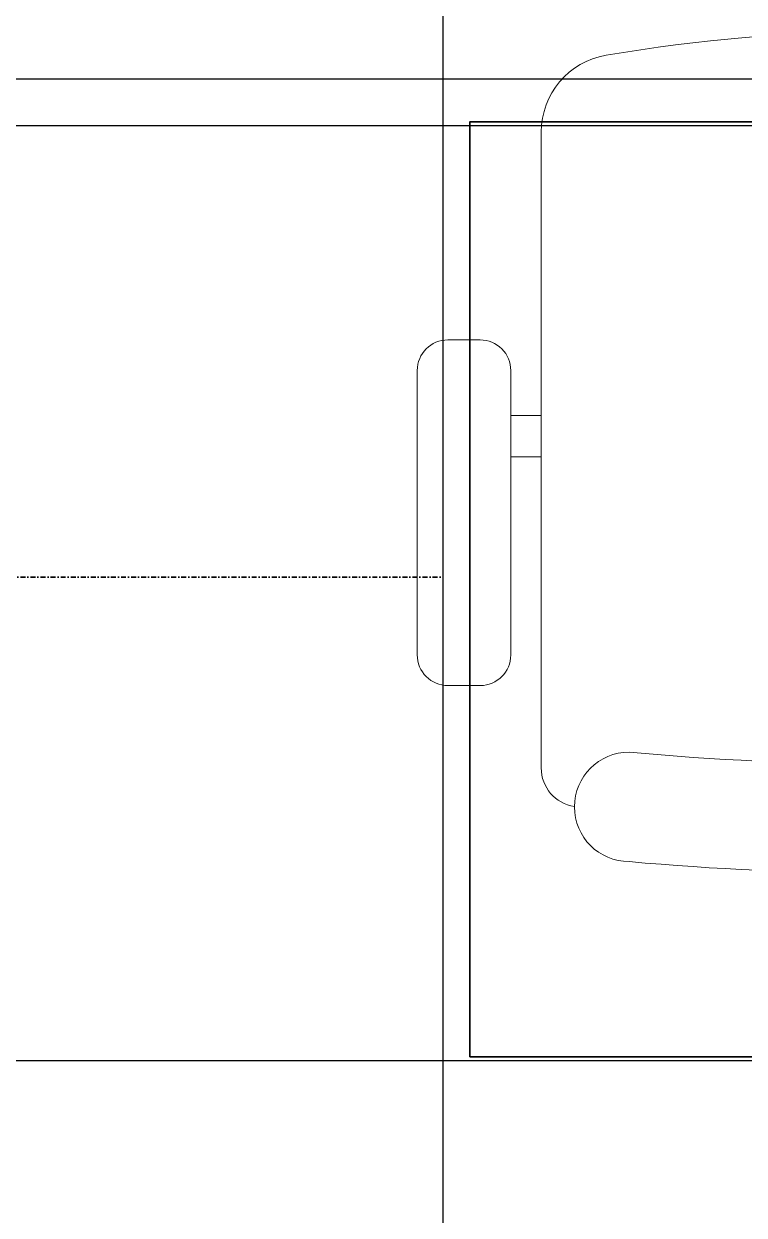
# Model space of a CAD drawing. Extents: x -12260 to 57327, y -29287 to 19916.
# Drawn here: x 31446 to 31909, y 7401 to 8165 of the extents above; entities that cross this region are included whole.
import ezdxf
from ezdxf.enums import TextEntityAlignment as Align

# ---------------------------------------------------------------- set-up
doc = ezdxf.new("R2010")
doc.units = 0
doc.header["$LTSCALE"] = 0.25
doc.linetypes.add('DASHDOT', pattern=[25.4, 12.7, -6.35, 0, -6.35])
doc.layers.add('01-First Floor$0$FALSE CEILING', color=251, linetype='Continuous')
for name, color, linetype, lineweight in [('01-First Floor$0$LOADING', 253, 'Continuous', 5), ('E-LITE-CIRC-NUMB', 6, 'Continuous', 25), ('E-LITE-CLNG', 150, 'Continuous', 35), ('E-LITE-CLNG-CNDT', 6, 'DASHDOT', 35), ('E-LITE-CTRL', 6, 'Continuous', 25), ('E-LITE-IDEN', 6, 'Continuous', 25)]:
    doc.layers.add(name, color=color, linetype=linetype, lineweight=lineweight)
doc.styles.add('DC_SIMPLEX', font='SIMPLEX.shx', dxfattribs={"width": 0.7})

# ---------------------------------------------------------------- blocks, each defined once
blk = doc.blocks.new('01-First Floor$0$GF21018-P')
at = {"color": 0}
for p, q in [((-0.2207, 0.47563), (-0.2207, 0.0675)), ((-0.2806, 0.34221), (-0.25983, 0.34221)), ((-0.30021, 0.32259), (-0.30021, 0.14)), ((-0.24021, 0.32259), (-0.24021, 0.14)), ((-0.24021, 0.29372), (-0.2207, 0.29372)), ((-0.24021, 0.26708), (-0.2207, 0.26708)), ((-0.2806, 0.12039), (-0.25983, 0.12039))]:
    blk.add_line(p, q, dxfattribs=at)
for centre, radius, start, end in [((-0.0001, -0.52948), 1.06948, 80.36712, 99.63288), ((-0.1707, 0.47563), 0.05, 99.63288, 180), ((-0.2806, 0.32259), 0.01962, 90, 180), ((-0.25983, 0.32259), 0.01962, 360, 90), ((-0.2806, 0.14), 0.01962, 180, 270), ((-0.25983, 0.14), 0.01962, 270, 360), ((-0.16429, 0.0425), 0.03511, 90, 270), ((0, 1.84674), 1.77674, 264.69456, 275.30527), ((-0.1957, 0.0675), 0.025, 180, 261.47208), ((0, 1.83136), 1.83136, 264.85322, 275.14698)]:
    blk.add_arc(centre, radius, start, end, dxfattribs=at)
blk = doc.blocks.new('01-First Floor')
at = {"layer": '01-First Floor$0$FALSE CEILING', "linetype": 'Continuous'}
for p, q in [((31715.56, 5100), (31715.56, 8610)), ((29315.56, 8100), (32567.48, 8100)), ((29315.56, 7500), (32567.48, 7500))]:
    blk.add_line(p, q, dxfattribs=at)
at = {"layer": '01-First Floor$0$FALSE CEILING'}
for p, q in [((29795.56, 8130, -0.1), (31565.56, 8130, -0.1)), ((31565.56, 8130, -0.1), (32567.48, 8130, -0.1))]:
    blk.add_line(p, q, dxfattribs=at)
at = {"layer": '01-First Floor$0$LOADING'}
for p, q in [((29795.56, 8130, -0.1), (31565.56, 8130, -0.1)), ((31565.56, 8130, -0.1), (32567.48, 8130, -0.1))]:
    blk.add_line(p, q, dxfattribs=at)
at = {"layer": '01-First Floor$0$LOADING', "extrusion": (-2.24021e-05, -7.77426e-06, 1), "xscale": 1000, "yscale": 1000, "zscale": 1000, "rotation": 359.9985892349692}
blk.add_blockref('01-First Floor$0$GF21018-P', (31999.09, 7620.17, -0.82), dxfattribs=at)
blk = doc.blocks.new('*U25')
blk.add_lwpolyline([(-300, 300), (-300, -300), (300, -300), (300, 300)], close=True)
at = {"layer": 'E-LITE-CIRC-NUMB', "style": 'DC_SIMPLEX', "width": 0.7, "flags": 8}
blk.add_attdef('CIRCUIT', text='', height=200, rotation=0, dxfattribs=at).set_placement((-473.9, 300), align=Align.RIGHT)
at = {"layer": 'E-LITE-CTRL', "style": 'DC_SIMPLEX', "width": 0.7, "flags": 8}
blk.add_attdef('CONTROL', (1118.9, -935), '', height=200, rotation=360, dxfattribs=at)
at = {"layer": 'E-LITE-IDEN', "style": 'DC_SIMPLEX', "width": 0.7, "flags": 8}
blk.add_attdef('TYPE', (460.41, 457.65), '', height=200, rotation=360, dxfattribs=at)

msp = doc.modelspace()

# ---------------------------------------------------------------- linework, layer by layer
at = {"layer": 'E-LITE-CLNG-CNDT'}
msp.add_lwpolyline([(30515.49, 7810.01), (31715.49, 7810.01)], dxfattribs=at)

# ---------------------------------------------------------------- block references
at = {"layer": 'E-LITE-CLNG', "xscale": -1}
msp.add_blockref('*U25', (32032.61, 7802.35, -0.21), dxfattribs=at)
at = {"layer": 'E-LITE-CLNG-CNDT'}
msp.add_blockref('01-First Floor', (0, 0), dxfattribs=at)

doc.saveas('drawing.dxf')
